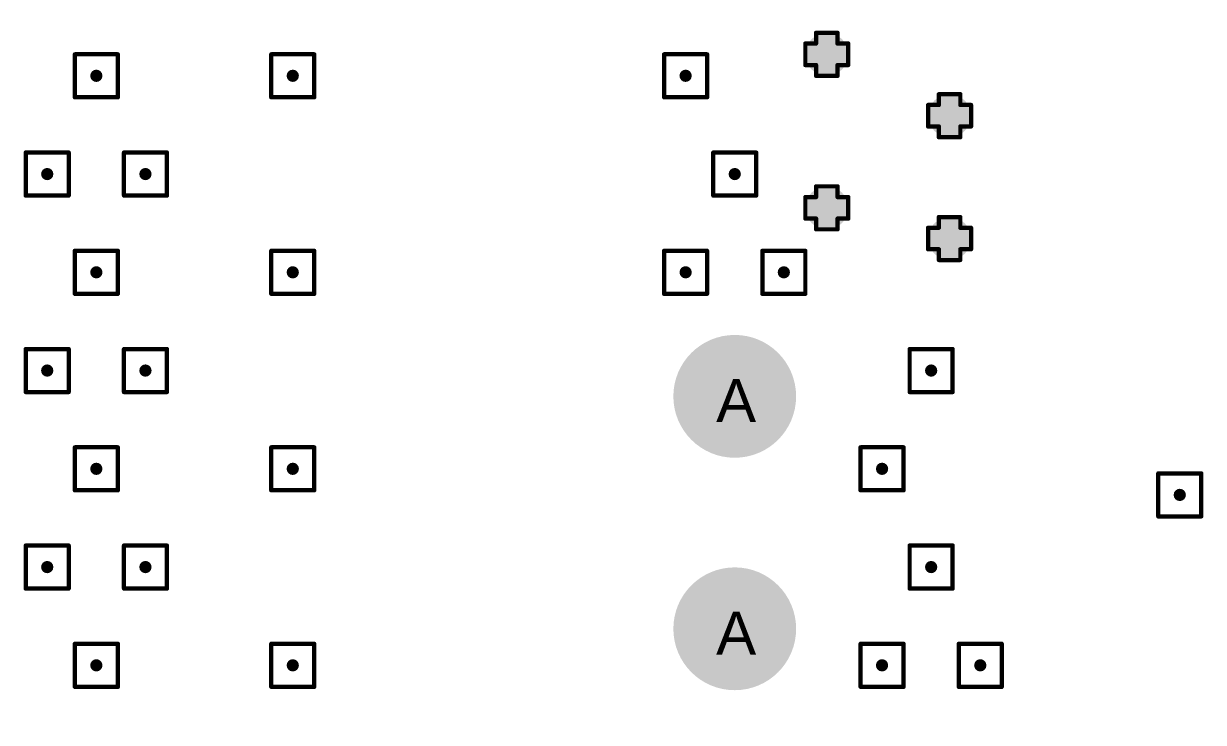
# Model space of a CAD drawing. Header units: inches. Extents: x 0 to 17, y 0 to 4.
# Drawn here: x 0.008 to 0.765, y 1.814 to 2.262 of the extents above; entities that cross this region are included whole.
import ezdxf

# ---------------------------------------------------------------- set-up
doc = ezdxf.new("R2010")
doc.units = ezdxf.units.IN
doc.header["$MEASUREMENT"] = 0
for name, color, linetype in [('Drill Drawing', 1, 'Continuous'), ('Pad Holes', 156, 'Continuous'), ('Via Holes', 16, 'Continuous')]:
    doc.layers.add(name, color=color, linetype=linetype)
doc.styles.add('Arial', font='', dxfattribs={"height": 0.2})
doc.styles.get('Arial').set_extended_font_data('Arial')

# ---------------------------------------------------------------- blocks, each defined once
blk = doc.blocks.new('USB3_0A_DS1095_05_126')
at = {"layer": 'Pad Holes'}
h = blk.add_hatch(color=7, dxfattribs=at)
edge = h.paths.add_edge_path()
edge.add_arc((-0.15748, 0.1378), 0.01378, 0, 360)
h = blk.add_hatch(color=7, dxfattribs=at)
edge = h.paths.add_edge_path()
edge.add_arc((-0.07874, 0.1378), 0.01378, 0, 360)
h = blk.add_hatch(color=7, dxfattribs=at)
edge = h.paths.add_edge_path()
edge.add_arc((0, 0.1378), 0.01378, 0, 360)
h = blk.add_hatch(color=7, dxfattribs=at)
edge = h.paths.add_edge_path()
edge.add_arc((0.07874, 0.1378), 0.01378, 0, 360)
h = blk.add_hatch(color=7, dxfattribs=at)
edge = h.paths.add_edge_path()
edge.add_arc((0.15748, 0.1378), 0.01378, 0, 360)
h = blk.add_hatch(color=7, dxfattribs=at)
edge = h.paths.add_edge_path()
edge.add_arc((-0.13779, 0.05906), 0.01378, 0, 360)
h = blk.add_hatch(color=7, dxfattribs=at)
edge = h.paths.add_edge_path()
edge.add_arc((-0.03937, 0.05906), 0.01378, 0, 360)
h = blk.add_hatch(color=7, dxfattribs=at)
edge = h.paths.add_edge_path()
edge.add_arc((0.03937, 0.05906), 0.01378, 0, 360)
h = blk.add_hatch(color=7, dxfattribs=at)
edge = h.paths.add_edge_path()
edge.add_arc((0.1378, 0.05906), 0.01378, 0, 360)
h = blk.add_hatch(color=7, dxfattribs=at)
edge = h.paths.add_edge_path()
edge.add_arc((-0.25866, 0), 0.03937, 0, 360)
h = blk.add_hatch(color=7, dxfattribs=at)
edge = h.paths.add_edge_path()
edge.add_arc((0.25866, 0), 0.03937, 0, 360)
blk = doc.blocks.new('USB3_0A_DS1095_05_127')
at = {"layer": 'Pad Holes'}
h = blk.add_hatch(color=7, dxfattribs=at)
edge = h.paths.add_edge_path()
edge.add_arc((-0.15748, 0.1378), 0.01378, 0, 360)
h = blk.add_hatch(color=7, dxfattribs=at)
edge = h.paths.add_edge_path()
edge.add_arc((-0.07874, 0.1378), 0.01378, 0, 360)
h = blk.add_hatch(color=7, dxfattribs=at)
edge = h.paths.add_edge_path()
edge.add_arc((0, 0.1378), 0.01378, 0, 360)
h = blk.add_hatch(color=7, dxfattribs=at)
edge = h.paths.add_edge_path()
edge.add_arc((0.07874, 0.1378), 0.01378, 0, 360)
h = blk.add_hatch(color=7, dxfattribs=at)
edge = h.paths.add_edge_path()
edge.add_arc((0.15748, 0.1378), 0.01378, 0, 360)
h = blk.add_hatch(color=7, dxfattribs=at)
edge = h.paths.add_edge_path()
edge.add_arc((-0.1378, 0.05906), 0.01378, 0, 360)
h = blk.add_hatch(color=7, dxfattribs=at)
edge = h.paths.add_edge_path()
edge.add_arc((-0.03937, 0.05906), 0.01378, 0, 360)
h = blk.add_hatch(color=7, dxfattribs=at)
edge = h.paths.add_edge_path()
edge.add_arc((0.03937, 0.05906), 0.01378, 0, 360)
h = blk.add_hatch(color=7, dxfattribs=at)
edge = h.paths.add_edge_path()
edge.add_arc((0.1378, 0.05906), 0.01378, 0, 360)
h = blk.add_hatch(color=7, dxfattribs=at)
edge = h.paths.add_edge_path()
edge.add_arc((-0.25866, 0), 0.03937, 0, 360)
h = blk.add_hatch(color=7, dxfattribs=at)
edge = h.paths.add_edge_path()
edge.add_arc((0.25866, 0), 0.03937, 0, 360)

msp = doc.modelspace()

# ---------------------------------------------------------------- hatches: boundary and pattern name
at = {"layer": 'Via Holes'}
h = msp.add_hatch(color=7, dxfattribs=at)
edge = h.paths.add_edge_path()
edge.add_arc((0.05512, 2.22835), 0.00394, 0, 360)
h = msp.add_hatch(color=7, dxfattribs=at)
edge = h.paths.add_edge_path()
edge.add_arc((0.1811, 2.22835), 0.00394, 0, 360)
h = msp.add_hatch(color=7, dxfattribs=at)
edge = h.paths.add_edge_path()
edge.add_arc((0.43307, 2.22835), 0.00394, 0, 360)
h = msp.add_hatch(color=7, dxfattribs=at)
edge = h.paths.add_edge_path()
edge.add_arc((0.02362, 2.16535), 0.00394, 0, 360)
h = msp.add_hatch(color=7, dxfattribs=at)
edge = h.paths.add_edge_path()
edge.add_arc((0.08661, 2.16535), 0.00394, 0, 360)
h = msp.add_hatch(color=7, dxfattribs=at)
edge = h.paths.add_edge_path()
edge.add_arc((0.46457, 2.16535), 0.00394, 0, 360)
h = msp.add_hatch(color=7, dxfattribs=at)
edge = h.paths.add_edge_path()
edge.add_arc((0.05512, 2.10236), 0.00394, 0, 360)
h = msp.add_hatch(color=7, dxfattribs=at)
edge = h.paths.add_edge_path()
edge.add_arc((0.1811, 2.10236), 0.00394, 0, 360)
h = msp.add_hatch(color=7, dxfattribs=at)
edge = h.paths.add_edge_path()
edge.add_arc((0.43307, 2.10236), 0.00394, 0, 360)
h = msp.add_hatch(color=7, dxfattribs=at)
edge = h.paths.add_edge_path()
edge.add_arc((0.49606, 2.10236), 0.00394, 0, 360)
h = msp.add_hatch(color=7, dxfattribs=at)
edge = h.paths.add_edge_path()
edge.add_arc((0.02362, 2.03937), 0.00394, 0, 360)
h = msp.add_hatch(color=7, dxfattribs=at)
edge = h.paths.add_edge_path()
edge.add_arc((0.08661, 2.03937), 0.00394, 0, 360)
h = msp.add_hatch(color=7, dxfattribs=at)
edge = h.paths.add_edge_path()
edge.add_arc((0.59055, 2.03937), 0.00394, 0, 360)
h = msp.add_hatch(color=7, dxfattribs=at)
edge = h.paths.add_edge_path()
edge.add_arc((0.05512, 1.97638), 0.00394, 0, 360)
h = msp.add_hatch(color=7, dxfattribs=at)
edge = h.paths.add_edge_path()
edge.add_arc((0.1811, 1.97638), 0.00394, 0, 360)
h = msp.add_hatch(color=7, dxfattribs=at)
edge = h.paths.add_edge_path()
edge.add_arc((0.55905, 1.97638), 0.00394, 0, 360)
h = msp.add_hatch(color=7, dxfattribs=at)
edge = h.paths.add_edge_path()
edge.add_arc((0.75, 1.95965), 0.00394, 0, 360)
h = msp.add_hatch(color=7, dxfattribs=at)
edge = h.paths.add_edge_path()
edge.add_arc((0.02362, 1.91338), 0.00394, 0, 360)
h = msp.add_hatch(color=7, dxfattribs=at)
edge = h.paths.add_edge_path()
edge.add_arc((0.08661, 1.91338), 0.00394, 0, 360)
h = msp.add_hatch(color=7, dxfattribs=at)
edge = h.paths.add_edge_path()
edge.add_arc((0.59055, 1.91338), 0.00394, 0, 360)
h = msp.add_hatch(color=7, dxfattribs=at)
edge = h.paths.add_edge_path()
edge.add_arc((0.05512, 1.85039), 0.00394, 0, 360)
h = msp.add_hatch(color=7, dxfattribs=at)
edge = h.paths.add_edge_path()
edge.add_arc((0.1811, 1.85039), 0.00394, 0, 360)
h = msp.add_hatch(color=7, dxfattribs=at)
edge = h.paths.add_edge_path()
edge.add_arc((0.55905, 1.85039), 0.00394, 0, 360)
h = msp.add_hatch(color=7, dxfattribs=at)
edge = h.paths.add_edge_path()
edge.add_arc((0.62205, 1.85039), 0.00394, 0, 360)

# ---------------------------------------------------------------- linework, layer by layer
at = {"layer": 'Drill Drawing'}
for points in [[(0.51673, 2.24902, 0.00276, 0.00276, 0), (0.51673, 2.25591, 0.00276, 0.00276, 0)], [(0.51673, 2.25591, 0.00276, 0.00276, 0), (0.53051, 2.25591, 0.00276, 0.00276, 0)], [(0.53051, 2.24902, 0.00276, 0.00276, 0), (0.53051, 2.25591, 0.00276, 0.00276, 0)], [(0.50984, 2.23524, 0.00276, 0.00276, 0), (0.50984, 2.24902, 0.00276, 0.00276, 0)], [(0.50984, 2.24902, 0.00276, 0.00276, 0), (0.51673, 2.24902, 0.00276, 0.00276, 0)], [(0.53051, 2.24902, 0.00276, 0.00276, 0), (0.5374, 2.24902, 0.00276, 0.00276, 0)], [(0.5374, 2.23524, 0.00276, 0.00276, 0), (0.5374, 2.24902, 0.00276, 0.00276, 0)], [(0.04134, 2.24212, 0.00276, 0.00276, 0), (0.0689, 2.24212, 0.00276, 0.00276, 0)], [(0.04134, 2.21457, 0.00276, 0.00276, 0), (0.04134, 2.24212, 0.00276, 0.00276, 0)], [(0.0689, 2.21457, 0.00276, 0.00276, 0), (0.0689, 2.24212, 0.00276, 0.00276, 0)], [(0.16732, 2.24212, 0.00276, 0.00276, 0), (0.19488, 2.24212, 0.00276, 0.00276, 0)], [(0.16732, 2.21457, 0.00276, 0.00276, 0), (0.16732, 2.24212, 0.00276, 0.00276, 0)], [(0.19488, 2.21457, 0.00276, 0.00276, 0), (0.19488, 2.24212, 0.00276, 0.00276, 0)], [(0.41929, 2.24212, 0.00276, 0.00276, 0), (0.44685, 2.24212, 0.00276, 0.00276, 0)], [(0.41929, 2.21457, 0.00276, 0.00276, 0), (0.41929, 2.24212, 0.00276, 0.00276, 0)], [(0.44685, 2.21457, 0.00276, 0.00276, 0), (0.44685, 2.24212, 0.00276, 0.00276, 0)], [(0.50984, 2.23524, 0.00276, 0.00276, 0), (0.51673, 2.23524, 0.00276, 0.00276, 0)], [(0.51673, 2.22835, 0.00276, 0.00276, 0), (0.51673, 2.23524, 0.00276, 0.00276, 0)], [(0.53051, 2.23524, 0.00276, 0.00276, 0), (0.5374, 2.23524, 0.00276, 0.00276, 0)], [(0.53051, 2.22835, 0.00276, 0.00276, 0), (0.53051, 2.23524, 0.00276, 0.00276, 0)], [(0.51673, 2.22835, 0.00276, 0.00276, 0), (0.53051, 2.22835, 0.00276, 0.00276, 0)], [(0.59547, 2.20965, 0.00276, 0.00276, 0), (0.59547, 2.21654, 0.00276, 0.00276, 0)], [(0.59547, 2.21654, 0.00276, 0.00276, 0), (0.60925, 2.21654, 0.00276, 0.00276, 0)], [(0.60925, 2.20965, 0.00276, 0.00276, 0), (0.60925, 2.21654, 0.00276, 0.00276, 0)], [(0.04134, 2.21457, 0.00276, 0.00276, 0), (0.0689, 2.21457, 0.00276, 0.00276, 0)], [(0.16732, 2.21457, 0.00276, 0.00276, 0), (0.19488, 2.21457, 0.00276, 0.00276, 0)], [(0.41929, 2.21457, 0.00276, 0.00276, 0), (0.44685, 2.21457, 0.00276, 0.00276, 0)], [(0.58858, 2.19587, 0.00276, 0.00276, 0), (0.58858, 2.20965, 0.00276, 0.00276, 0)], [(0.58858, 2.20965, 0.00276, 0.00276, 0), (0.59547, 2.20965, 0.00276, 0.00276, 0)], [(0.60925, 2.20965, 0.00276, 0.00276, 0), (0.61614, 2.20965, 0.00276, 0.00276, 0)], [(0.61614, 2.19587, 0.00276, 0.00276, 0), (0.61614, 2.20965, 0.00276, 0.00276, 0)], [(0.58858, 2.19587, 0.00276, 0.00276, 0), (0.59547, 2.19587, 0.00276, 0.00276, 0)], [(0.59547, 2.18898, 0.00276, 0.00276, 0), (0.59547, 2.19587, 0.00276, 0.00276, 0)], [(0.60925, 2.19587, 0.00276, 0.00276, 0), (0.61614, 2.19587, 0.00276, 0.00276, 0)], [(0.60925, 2.18898, 0.00276, 0.00276, 0), (0.60925, 2.19587, 0.00276, 0.00276, 0)], [(0.59547, 2.18898, 0.00276, 0.00276, 0), (0.60925, 2.18898, 0.00276, 0.00276, 0)], [(0.00984, 2.17913, 0.00276, 0.00276, 0), (0.0374, 2.17913, 0.00276, 0.00276, 0)], [(0.00984, 2.15157, 0.00276, 0.00276, 0), (0.00984, 2.17913, 0.00276, 0.00276, 0)], [(0.0374, 2.15157, 0.00276, 0.00276, 0), (0.0374, 2.17913, 0.00276, 0.00276, 0)], [(0.07283, 2.17913, 0.00276, 0.00276, 0), (0.10039, 2.17913, 0.00276, 0.00276, 0)], [(0.07283, 2.15157, 0.00276, 0.00276, 0), (0.07283, 2.17913, 0.00276, 0.00276, 0)], [(0.10039, 2.15157, 0.00276, 0.00276, 0), (0.10039, 2.17913, 0.00276, 0.00276, 0)], [(0.45079, 2.17913, 0.00276, 0.00276, 0), (0.47835, 2.17913, 0.00276, 0.00276, 0)], [(0.45079, 2.15157, 0.00276, 0.00276, 0), (0.45079, 2.17913, 0.00276, 0.00276, 0)], [(0.47835, 2.15157, 0.00276, 0.00276, 0), (0.47835, 2.17913, 0.00276, 0.00276, 0)], [(0.51673, 2.15059, 0.00276, 0.00276, 0), (0.51673, 2.15748, 0.00276, 0.00276, 0)], [(0.51673, 2.15748, 0.00276, 0.00276, 0), (0.53051, 2.15748, 0.00276, 0.00276, 0)], [(0.53051, 2.15059, 0.00276, 0.00276, 0), (0.53051, 2.15748, 0.00276, 0.00276, 0)], [(0.00984, 2.15157, 0.00276, 0.00276, 0), (0.0374, 2.15157, 0.00276, 0.00276, 0)], [(0.07283, 2.15157, 0.00276, 0.00276, 0), (0.10039, 2.15157, 0.00276, 0.00276, 0)], [(0.45079, 2.15157, 0.00276, 0.00276, 0), (0.47835, 2.15157, 0.00276, 0.00276, 0)], [(0.50984, 2.13681, 0.00276, 0.00276, 0), (0.50984, 2.15059, 0.00276, 0.00276, 0)], [(0.50984, 2.15059, 0.00276, 0.00276, 0), (0.51673, 2.15059, 0.00276, 0.00276, 0)], [(0.53051, 2.15059, 0.00276, 0.00276, 0), (0.5374, 2.15059, 0.00276, 0.00276, 0)], [(0.5374, 2.13681, 0.00276, 0.00276, 0), (0.5374, 2.15059, 0.00276, 0.00276, 0)], [(0.50984, 2.13681, 0.00276, 0.00276, 0), (0.51673, 2.13681, 0.00276, 0.00276, 0)], [(0.51673, 2.12992, 0.00276, 0.00276, 0), (0.51673, 2.13681, 0.00276, 0.00276, 0)], [(0.53051, 2.13681, 0.00276, 0.00276, 0), (0.5374, 2.13681, 0.00276, 0.00276, 0)], [(0.53051, 2.12992, 0.00276, 0.00276, 0), (0.53051, 2.13681, 0.00276, 0.00276, 0)], [(0.59547, 2.13091, 0.00276, 0.00276, 0), (0.59547, 2.1378, 0.00276, 0.00276, 0)], [(0.59547, 2.1378, 0.00276, 0.00276, 0), (0.60925, 2.1378, 0.00276, 0.00276, 0)], [(0.60925, 2.13091, 0.00276, 0.00276, 0), (0.60925, 2.1378, 0.00276, 0.00276, 0)], [(0.51673, 2.12992, 0.00276, 0.00276, 0), (0.53051, 2.12992, 0.00276, 0.00276, 0)], [(0.58858, 2.11713, 0.00276, 0.00276, 0), (0.58858, 2.13091, 0.00276, 0.00276, 0)], [(0.58858, 2.13091, 0.00276, 0.00276, 0), (0.59547, 2.13091, 0.00276, 0.00276, 0)], [(0.60925, 2.13091, 0.00276, 0.00276, 0), (0.61614, 2.13091, 0.00276, 0.00276, 0)], [(0.61614, 2.11713, 0.00276, 0.00276, 0), (0.61614, 2.13091, 0.00276, 0.00276, 0)], [(0.04134, 2.11614, 0.00276, 0.00276, 0), (0.0689, 2.11614, 0.00276, 0.00276, 0)], [(0.04134, 2.08858, 0.00276, 0.00276, 0), (0.04134, 2.11614, 0.00276, 0.00276, 0)], [(0.0689, 2.08858, 0.00276, 0.00276, 0), (0.0689, 2.11614, 0.00276, 0.00276, 0)], [(0.16732, 2.11614, 0.00276, 0.00276, 0), (0.19488, 2.11614, 0.00276, 0.00276, 0)], [(0.16732, 2.08858, 0.00276, 0.00276, 0), (0.16732, 2.11614, 0.00276, 0.00276, 0)], [(0.19488, 2.08858, 0.00276, 0.00276, 0), (0.19488, 2.11614, 0.00276, 0.00276, 0)], [(0.41929, 2.11614, 0.00276, 0.00276, 0), (0.44685, 2.11614, 0.00276, 0.00276, 0)], [(0.41929, 2.08858, 0.00276, 0.00276, 0), (0.41929, 2.11614, 0.00276, 0.00276, 0)], [(0.44685, 2.08858, 0.00276, 0.00276, 0), (0.44685, 2.11614, 0.00276, 0.00276, 0)], [(0.48228, 2.11614, 0.00276, 0.00276, 0), (0.50984, 2.11614, 0.00276, 0.00276, 0)], [(0.48228, 2.08858, 0.00276, 0.00276, 0), (0.48228, 2.11614, 0.00276, 0.00276, 0)], [(0.50984, 2.08858, 0.00276, 0.00276, 0), (0.50984, 2.11614, 0.00276, 0.00276, 0)], [(0.58858, 2.11713, 0.00276, 0.00276, 0), (0.59547, 2.11713, 0.00276, 0.00276, 0)], [(0.59547, 2.11024, 0.00276, 0.00276, 0), (0.59547, 2.11713, 0.00276, 0.00276, 0)], [(0.59547, 2.11024, 0.00276, 0.00276, 0), (0.60925, 2.11024, 0.00276, 0.00276, 0)], [(0.60925, 2.11713, 0.00276, 0.00276, 0), (0.61614, 2.11713, 0.00276, 0.00276, 0)], [(0.60925, 2.11024, 0.00276, 0.00276, 0), (0.60925, 2.11713, 0.00276, 0.00276, 0)], [(0.04134, 2.08858, 0.00276, 0.00276, 0), (0.0689, 2.08858, 0.00276, 0.00276, 0)], [(0.16732, 2.08858, 0.00276, 0.00276, 0), (0.19488, 2.08858, 0.00276, 0.00276, 0)], [(0.41929, 2.08858, 0.00276, 0.00276, 0), (0.44685, 2.08858, 0.00276, 0.00276, 0)], [(0.48228, 2.08858, 0.00276, 0.00276, 0), (0.50984, 2.08858, 0.00276, 0.00276, 0)], [(0.00984, 2.05315, 0.00276, 0.00276, 0), (0.0374, 2.05315, 0.00276, 0.00276, 0)], [(0.00984, 2.02559, 0.00276, 0.00276, 0), (0.00984, 2.05315, 0.00276, 0.00276, 0)], [(0.0374, 2.02559, 0.00276, 0.00276, 0), (0.0374, 2.05315, 0.00276, 0.00276, 0)], [(0.07283, 2.05315, 0.00276, 0.00276, 0), (0.10039, 2.05315, 0.00276, 0.00276, 0)], [(0.07283, 2.02559, 0.00276, 0.00276, 0), (0.07283, 2.05315, 0.00276, 0.00276, 0)], [(0.10039, 2.02559, 0.00276, 0.00276, 0), (0.10039, 2.05315, 0.00276, 0.00276, 0)], [(0.57677, 2.05315, 0.00276, 0.00276, 0), (0.60433, 2.05315, 0.00276, 0.00276, 0)], [(0.57677, 2.02559, 0.00276, 0.00276, 0), (0.57677, 2.05315, 0.00276, 0.00276, 0)], [(0.60433, 2.02559, 0.00276, 0.00276, 0), (0.60433, 2.05315, 0.00276, 0.00276, 0)], [(0.00984, 2.02559, 0.00276, 0.00276, 0), (0.0374, 2.02559, 0.00276, 0.00276, 0)], [(0.07283, 2.02559, 0.00276, 0.00276, 0), (0.10039, 2.02559, 0.00276, 0.00276, 0)], [(0.57677, 2.02559, 0.00276, 0.00276, 0), (0.60433, 2.02559, 0.00276, 0.00276, 0)], [(0.04134, 1.99016, 0.00276, 0.00276, 0), (0.0689, 1.99016, 0.00276, 0.00276, 0)], [(0.04134, 1.9626, 0.00276, 0.00276, 0), (0.04134, 1.99016, 0.00276, 0.00276, 0)], [(0.0689, 1.9626, 0.00276, 0.00276, 0), (0.0689, 1.99016, 0.00276, 0.00276, 0)], [(0.16732, 1.99016, 0.00276, 0.00276, 0), (0.19488, 1.99016, 0.00276, 0.00276, 0)], [(0.16732, 1.9626, 0.00276, 0.00276, 0), (0.16732, 1.99016, 0.00276, 0.00276, 0)], [(0.19488, 1.9626, 0.00276, 0.00276, 0), (0.19488, 1.99016, 0.00276, 0.00276, 0)], [(0.54527, 1.99016, 0.00276, 0.00276, 0), (0.57283, 1.99016, 0.00276, 0.00276, 0)], [(0.54527, 1.9626, 0.00276, 0.00276, 0), (0.54527, 1.99016, 0.00276, 0.00276, 0)], [(0.57283, 1.9626, 0.00276, 0.00276, 0), (0.57283, 1.99016, 0.00276, 0.00276, 0)], [(0.73622, 1.97343, 0.00276, 0.00276, 0), (0.76378, 1.97343, 0.00276, 0.00276, 0)], [(0.73622, 1.94587, 0.00276, 0.00276, 0), (0.73622, 1.97343, 0.00276, 0.00276, 0)], [(0.76378, 1.94587, 0.00276, 0.00276, 0), (0.76378, 1.97343, 0.00276, 0.00276, 0)], [(0.04134, 1.9626, 0.00276, 0.00276, 0), (0.0689, 1.9626, 0.00276, 0.00276, 0)], [(0.16732, 1.9626, 0.00276, 0.00276, 0), (0.19488, 1.9626, 0.00276, 0.00276, 0)], [(0.54527, 1.9626, 0.00276, 0.00276, 0), (0.57283, 1.9626, 0.00276, 0.00276, 0)], [(0.73622, 1.94587, 0.00276, 0.00276, 0), (0.76378, 1.94587, 0.00276, 0.00276, 0)], [(0.00984, 1.92716, 0.00276, 0.00276, 0), (0.0374, 1.92716, 0.00276, 0.00276, 0)], [(0.00984, 1.89961, 0.00276, 0.00276, 0), (0.00984, 1.92716, 0.00276, 0.00276, 0)], [(0.0374, 1.89961, 0.00276, 0.00276, 0), (0.0374, 1.92716, 0.00276, 0.00276, 0)], [(0.07283, 1.92716, 0.00276, 0.00276, 0), (0.10039, 1.92716, 0.00276, 0.00276, 0)], [(0.07283, 1.89961, 0.00276, 0.00276, 0), (0.07283, 1.92716, 0.00276, 0.00276, 0)], [(0.10039, 1.89961, 0.00276, 0.00276, 0), (0.10039, 1.92716, 0.00276, 0.00276, 0)], [(0.57677, 1.92716, 0.00276, 0.00276, 0), (0.60433, 1.92716, 0.00276, 0.00276, 0)], [(0.57677, 1.89961, 0.00276, 0.00276, 0), (0.57677, 1.92716, 0.00276, 0.00276, 0)], [(0.60433, 1.89961, 0.00276, 0.00276, 0), (0.60433, 1.92716, 0.00276, 0.00276, 0)], [(0.00984, 1.89961, 0.00276, 0.00276, 0), (0.0374, 1.89961, 0.00276, 0.00276, 0)], [(0.07283, 1.89961, 0.00276, 0.00276, 0), (0.10039, 1.89961, 0.00276, 0.00276, 0)], [(0.57677, 1.89961, 0.00276, 0.00276, 0), (0.60433, 1.89961, 0.00276, 0.00276, 0)], [(0.04134, 1.86417, 0.00276, 0.00276, 0), (0.0689, 1.86417, 0.00276, 0.00276, 0)], [(0.04134, 1.83661, 0.00276, 0.00276, 0), (0.04134, 1.86417, 0.00276, 0.00276, 0)], [(0.0689, 1.83661, 0.00276, 0.00276, 0), (0.0689, 1.86417, 0.00276, 0.00276, 0)], [(0.16732, 1.86417, 0.00276, 0.00276, 0), (0.19488, 1.86417, 0.00276, 0.00276, 0)], [(0.16732, 1.83661, 0.00276, 0.00276, 0), (0.16732, 1.86417, 0.00276, 0.00276, 0)], [(0.19488, 1.83661, 0.00276, 0.00276, 0), (0.19488, 1.86417, 0.00276, 0.00276, 0)], [(0.54527, 1.86417, 0.00276, 0.00276, 0), (0.57283, 1.86417, 0.00276, 0.00276, 0)], [(0.54527, 1.83661, 0.00276, 0.00276, 0), (0.54527, 1.86417, 0.00276, 0.00276, 0)], [(0.57283, 1.83661, 0.00276, 0.00276, 0), (0.57283, 1.86417, 0.00276, 0.00276, 0)], [(0.60827, 1.86417, 0.00276, 0.00276, 0), (0.63583, 1.86417, 0.00276, 0.00276, 0)], [(0.60827, 1.83661, 0.00276, 0.00276, 0), (0.60827, 1.86417, 0.00276, 0.00276, 0)], [(0.63583, 1.83661, 0.00276, 0.00276, 0), (0.63583, 1.86417, 0.00276, 0.00276, 0)], [(0.04134, 1.83661, 0.00276, 0.00276, 0), (0.0689, 1.83661, 0.00276, 0.00276, 0)], [(0.16732, 1.83661, 0.00276, 0.00276, 0), (0.19488, 1.83661, 0.00276, 0.00276, 0)], [(0.54527, 1.83661, 0.00276, 0.00276, 0), (0.57283, 1.83661, 0.00276, 0.00276, 0)], [(0.60827, 1.83661, 0.00276, 0.00276, 0), (0.63583, 1.83661, 0.00276, 0.00276, 0)]]:
    msp.add_lwpolyline(points, format="xyseb", dxfattribs=at)
for points in [[(0.51604, 2.25591, 0.00138, 0.00138, 1), (0.51742, 2.25591, 0.00138, 0.00138, 1)], [(0.51604, 2.25591, 0.00138, 0.00138, 1), (0.51742, 2.25591, 0.00138, 0.00138, 1)], [(0.52982, 2.25591, 0.00138, 0.00138, 1), (0.5312, 2.25591, 0.00138, 0.00138, 1)], [(0.52982, 2.25591, 0.00138, 0.00138, 1), (0.5312, 2.25591, 0.00138, 0.00138, 1)], [(0.50915, 2.24902, 0.00138, 0.00138, 1), (0.51053, 2.24902, 0.00138, 0.00138, 1)], [(0.50915, 2.24902, 0.00138, 0.00138, 1), (0.51053, 2.24902, 0.00138, 0.00138, 1)], [(0.51604, 2.24902, 0.00138, 0.00138, 1), (0.51742, 2.24902, 0.00138, 0.00138, 1)], [(0.51604, 2.24902, 0.00138, 0.00138, 1), (0.51742, 2.24902, 0.00138, 0.00138, 1)], [(0.52982, 2.24902, 0.00138, 0.00138, 1), (0.5312, 2.24902, 0.00138, 0.00138, 1)], [(0.52982, 2.24902, 0.00138, 0.00138, 1), (0.5312, 2.24902, 0.00138, 0.00138, 1)], [(0.53671, 2.24902, 0.00138, 0.00138, 1), (0.53809, 2.24902, 0.00138, 0.00138, 1)], [(0.53671, 2.24902, 0.00138, 0.00138, 1), (0.53809, 2.24902, 0.00138, 0.00138, 1)], [(0.04065, 2.24212, 0.00138, 0.00138, 1), (0.04203, 2.24212, 0.00138, 0.00138, 1)], [(0.04065, 2.24212, 0.00138, 0.00138, 1), (0.04203, 2.24212, 0.00138, 0.00138, 1)], [(0.06821, 2.24212, 0.00138, 0.00138, 1), (0.06959, 2.24212, 0.00138, 0.00138, 1)], [(0.06821, 2.24212, 0.00138, 0.00138, 1), (0.06959, 2.24212, 0.00138, 0.00138, 1)], [(0.16663, 2.24212, 0.00138, 0.00138, 1), (0.16801, 2.24212, 0.00138, 0.00138, 1)], [(0.16663, 2.24212, 0.00138, 0.00138, 1), (0.16801, 2.24212, 0.00138, 0.00138, 1)], [(0.19419, 2.24212, 0.00138, 0.00138, 1), (0.19557, 2.24212, 0.00138, 0.00138, 1)], [(0.19419, 2.24212, 0.00138, 0.00138, 1), (0.19557, 2.24212, 0.00138, 0.00138, 1)], [(0.4186, 2.24212, 0.00138, 0.00138, 1), (0.41998, 2.24212, 0.00138, 0.00138, 1)], [(0.4186, 2.24212, 0.00138, 0.00138, 1), (0.41998, 2.24212, 0.00138, 0.00138, 1)], [(0.44616, 2.24212, 0.00138, 0.00138, 1), (0.44754, 2.24212, 0.00138, 0.00138, 1)], [(0.44616, 2.24212, 0.00138, 0.00138, 1), (0.44754, 2.24212, 0.00138, 0.00138, 1)], [(0.50915, 2.23524, 0.00138, 0.00138, 1), (0.51053, 2.23524, 0.00138, 0.00138, 1)], [(0.50915, 2.23524, 0.00138, 0.00138, 1), (0.51053, 2.23524, 0.00138, 0.00138, 1)], [(0.51604, 2.23524, 0.00138, 0.00138, 1), (0.51742, 2.23524, 0.00138, 0.00138, 1)], [(0.51604, 2.23524, 0.00138, 0.00138, 1), (0.51742, 2.23524, 0.00138, 0.00138, 1)], [(0.52982, 2.23524, 0.00138, 0.00138, 1), (0.5312, 2.23524, 0.00138, 0.00138, 1)], [(0.52982, 2.23524, 0.00138, 0.00138, 1), (0.5312, 2.23524, 0.00138, 0.00138, 1)], [(0.53671, 2.23524, 0.00138, 0.00138, 1), (0.53809, 2.23524, 0.00138, 0.00138, 1)], [(0.53671, 2.23524, 0.00138, 0.00138, 1), (0.53809, 2.23524, 0.00138, 0.00138, 1)], [(0.51604, 2.22835, 0.00138, 0.00138, 1), (0.51742, 2.22835, 0.00138, 0.00138, 1)], [(0.51604, 2.22835, 0.00138, 0.00138, 1), (0.51742, 2.22835, 0.00138, 0.00138, 1)], [(0.52982, 2.22835, 0.00138, 0.00138, 1), (0.5312, 2.22835, 0.00138, 0.00138, 1)], [(0.52982, 2.22835, 0.00138, 0.00138, 1), (0.5312, 2.22835, 0.00138, 0.00138, 1)], [(0.59478, 2.21654, 0.00138, 0.00138, 1), (0.59616, 2.21654, 0.00138, 0.00138, 1)], [(0.59478, 2.21654, 0.00138, 0.00138, 1), (0.59616, 2.21654, 0.00138, 0.00138, 1)], [(0.60856, 2.21654, 0.00138, 0.00138, 1), (0.60994, 2.21654, 0.00138, 0.00138, 1)], [(0.60856, 2.21654, 0.00138, 0.00138, 1), (0.60994, 2.21654, 0.00138, 0.00138, 1)], [(0.04065, 2.21457, 0.00138, 0.00138, 1), (0.04203, 2.21457, 0.00138, 0.00138, 1)], [(0.04065, 2.21457, 0.00138, 0.00138, 1), (0.04203, 2.21457, 0.00138, 0.00138, 1)], [(0.06821, 2.21457, 0.00138, 0.00138, 1), (0.06959, 2.21457, 0.00138, 0.00138, 1)], [(0.06821, 2.21457, 0.00138, 0.00138, 1), (0.06959, 2.21457, 0.00138, 0.00138, 1)], [(0.16663, 2.21457, 0.00138, 0.00138, 1), (0.16801, 2.21457, 0.00138, 0.00138, 1)], [(0.16663, 2.21457, 0.00138, 0.00138, 1), (0.16801, 2.21457, 0.00138, 0.00138, 1)], [(0.19419, 2.21457, 0.00138, 0.00138, 1), (0.19557, 2.21457, 0.00138, 0.00138, 1)], [(0.19419, 2.21457, 0.00138, 0.00138, 1), (0.19557, 2.21457, 0.00138, 0.00138, 1)], [(0.4186, 2.21457, 0.00138, 0.00138, 1), (0.41998, 2.21457, 0.00138, 0.00138, 1)], [(0.4186, 2.21457, 0.00138, 0.00138, 1), (0.41998, 2.21457, 0.00138, 0.00138, 1)], [(0.44616, 2.21457, 0.00138, 0.00138, 1), (0.44754, 2.21457, 0.00138, 0.00138, 1)], [(0.44616, 2.21457, 0.00138, 0.00138, 1), (0.44754, 2.21457, 0.00138, 0.00138, 1)], [(0.58789, 2.20965, 0.00138, 0.00138, 1), (0.58927, 2.20965, 0.00138, 0.00138, 1)], [(0.58789, 2.20965, 0.00138, 0.00138, 1), (0.58927, 2.20965, 0.00138, 0.00138, 1)], [(0.59478, 2.20965, 0.00138, 0.00138, 1), (0.59616, 2.20965, 0.00138, 0.00138, 1)], [(0.59478, 2.20965, 0.00138, 0.00138, 1), (0.59616, 2.20965, 0.00138, 0.00138, 1)], [(0.60856, 2.20965, 0.00138, 0.00138, 1), (0.60994, 2.20965, 0.00138, 0.00138, 1)], [(0.60856, 2.20965, 0.00138, 0.00138, 1), (0.60994, 2.20965, 0.00138, 0.00138, 1)], [(0.61545, 2.20965, 0.00138, 0.00138, 1), (0.61683, 2.20965, 0.00138, 0.00138, 1)], [(0.61545, 2.20965, 0.00138, 0.00138, 1), (0.61683, 2.20965, 0.00138, 0.00138, 1)], [(0.58789, 2.19587, 0.00138, 0.00138, 1), (0.58927, 2.19587, 0.00138, 0.00138, 1)], [(0.58789, 2.19587, 0.00138, 0.00138, 1), (0.58927, 2.19587, 0.00138, 0.00138, 1)], [(0.59478, 2.19587, 0.00138, 0.00138, 1), (0.59616, 2.19587, 0.00138, 0.00138, 1)], [(0.59478, 2.19587, 0.00138, 0.00138, 1), (0.59616, 2.19587, 0.00138, 0.00138, 1)], [(0.60856, 2.19587, 0.00138, 0.00138, 1), (0.60994, 2.19587, 0.00138, 0.00138, 1)], [(0.60856, 2.19587, 0.00138, 0.00138, 1), (0.60994, 2.19587, 0.00138, 0.00138, 1)], [(0.61545, 2.19587, 0.00138, 0.00138, 1), (0.61683, 2.19587, 0.00138, 0.00138, 1)], [(0.61545, 2.19587, 0.00138, 0.00138, 1), (0.61683, 2.19587, 0.00138, 0.00138, 1)], [(0.59478, 2.18898, 0.00138, 0.00138, 1), (0.59616, 2.18898, 0.00138, 0.00138, 1)], [(0.59478, 2.18898, 0.00138, 0.00138, 1), (0.59616, 2.18898, 0.00138, 0.00138, 1)], [(0.60856, 2.18898, 0.00138, 0.00138, 1), (0.60994, 2.18898, 0.00138, 0.00138, 1)], [(0.60856, 2.18898, 0.00138, 0.00138, 1), (0.60994, 2.18898, 0.00138, 0.00138, 1)], [(0.00915, 2.17913, 0.00138, 0.00138, 1), (0.01053, 2.17913, 0.00138, 0.00138, 1)], [(0.00915, 2.17913, 0.00138, 0.00138, 1), (0.01053, 2.17913, 0.00138, 0.00138, 1)], [(0.03671, 2.17913, 0.00138, 0.00138, 1), (0.03809, 2.17913, 0.00138, 0.00138, 1)], [(0.03671, 2.17913, 0.00138, 0.00138, 1), (0.03809, 2.17913, 0.00138, 0.00138, 1)], [(0.07215, 2.17913, 0.00138, 0.00138, 1), (0.07352, 2.17913, 0.00138, 0.00138, 1)], [(0.07215, 2.17913, 0.00138, 0.00138, 1), (0.07352, 2.17913, 0.00138, 0.00138, 1)], [(0.0997, 2.17913, 0.00138, 0.00138, 1), (0.10108, 2.17913, 0.00138, 0.00138, 1)], [(0.0997, 2.17913, 0.00138, 0.00138, 1), (0.10108, 2.17913, 0.00138, 0.00138, 1)], [(0.4501, 2.17913, 0.00138, 0.00138, 1), (0.45148, 2.17913, 0.00138, 0.00138, 1)], [(0.4501, 2.17913, 0.00138, 0.00138, 1), (0.45148, 2.17913, 0.00138, 0.00138, 1)], [(0.47766, 2.17913, 0.00138, 0.00138, 1), (0.47903, 2.17913, 0.00138, 0.00138, 1)], [(0.47766, 2.17913, 0.00138, 0.00138, 1), (0.47903, 2.17913, 0.00138, 0.00138, 1)], [(0.51604, 2.15748, 0.00138, 0.00138, 1), (0.51742, 2.15748, 0.00138, 0.00138, 1)], [(0.51604, 2.15748, 0.00138, 0.00138, 1), (0.51742, 2.15748, 0.00138, 0.00138, 1)], [(0.52982, 2.15748, 0.00138, 0.00138, 1), (0.5312, 2.15748, 0.00138, 0.00138, 1)], [(0.52982, 2.15748, 0.00138, 0.00138, 1), (0.5312, 2.15748, 0.00138, 0.00138, 1)], [(0.00915, 2.15157, 0.00138, 0.00138, 1), (0.01053, 2.15157, 0.00138, 0.00138, 1)], [(0.00915, 2.15157, 0.00138, 0.00138, 1), (0.01053, 2.15157, 0.00138, 0.00138, 1)], [(0.03671, 2.15157, 0.00138, 0.00138, 1), (0.03809, 2.15157, 0.00138, 0.00138, 1)], [(0.03671, 2.15157, 0.00138, 0.00138, 1), (0.03809, 2.15157, 0.00138, 0.00138, 1)], [(0.07215, 2.15157, 0.00138, 0.00138, 1), (0.07352, 2.15157, 0.00138, 0.00138, 1)], [(0.07215, 2.15157, 0.00138, 0.00138, 1), (0.07352, 2.15157, 0.00138, 0.00138, 1)], [(0.0997, 2.15157, 0.00138, 0.00138, 1), (0.10108, 2.15157, 0.00138, 0.00138, 1)], [(0.0997, 2.15157, 0.00138, 0.00138, 1), (0.10108, 2.15157, 0.00138, 0.00138, 1)], [(0.4501, 2.15157, 0.00138, 0.00138, 1), (0.45148, 2.15157, 0.00138, 0.00138, 1)], [(0.4501, 2.15157, 0.00138, 0.00138, 1), (0.45148, 2.15157, 0.00138, 0.00138, 1)], [(0.47766, 2.15157, 0.00138, 0.00138, 1), (0.47903, 2.15157, 0.00138, 0.00138, 1)], [(0.47766, 2.15157, 0.00138, 0.00138, 1), (0.47903, 2.15157, 0.00138, 0.00138, 1)], [(0.50915, 2.15059, 0.00138, 0.00138, 1), (0.51053, 2.15059, 0.00138, 0.00138, 1)], [(0.50915, 2.15059, 0.00138, 0.00138, 1), (0.51053, 2.15059, 0.00138, 0.00138, 1)], [(0.51604, 2.15059, 0.00138, 0.00138, 1), (0.51742, 2.15059, 0.00138, 0.00138, 1)], [(0.51604, 2.15059, 0.00138, 0.00138, 1), (0.51742, 2.15059, 0.00138, 0.00138, 1)], [(0.52982, 2.15059, 0.00138, 0.00138, 1), (0.5312, 2.15059, 0.00138, 0.00138, 1)], [(0.52982, 2.15059, 0.00138, 0.00138, 1), (0.5312, 2.15059, 0.00138, 0.00138, 1)], [(0.53671, 2.15059, 0.00138, 0.00138, 1), (0.53809, 2.15059, 0.00138, 0.00138, 1)], [(0.53671, 2.15059, 0.00138, 0.00138, 1), (0.53809, 2.15059, 0.00138, 0.00138, 1)], [(0.50915, 2.13681, 0.00138, 0.00138, 1), (0.51053, 2.13681, 0.00138, 0.00138, 1)], [(0.50915, 2.13681, 0.00138, 0.00138, 1), (0.51053, 2.13681, 0.00138, 0.00138, 1)], [(0.51604, 2.13681, 0.00138, 0.00138, 1), (0.51742, 2.13681, 0.00138, 0.00138, 1)], [(0.51604, 2.13681, 0.00138, 0.00138, 1), (0.51742, 2.13681, 0.00138, 0.00138, 1)], [(0.52982, 2.13681, 0.00138, 0.00138, 1), (0.5312, 2.13681, 0.00138, 0.00138, 1)], [(0.52982, 2.13681, 0.00138, 0.00138, 1), (0.5312, 2.13681, 0.00138, 0.00138, 1)], [(0.53671, 2.13681, 0.00138, 0.00138, 1), (0.53809, 2.13681, 0.00138, 0.00138, 1)], [(0.53671, 2.13681, 0.00138, 0.00138, 1), (0.53809, 2.13681, 0.00138, 0.00138, 1)], [(0.59478, 2.1378, 0.00138, 0.00138, 1), (0.59616, 2.1378, 0.00138, 0.00138, 1)], [(0.59478, 2.1378, 0.00138, 0.00138, 1), (0.59616, 2.1378, 0.00138, 0.00138, 1)], [(0.60856, 2.1378, 0.00138, 0.00138, 1), (0.60994, 2.1378, 0.00138, 0.00138, 1)], [(0.60856, 2.1378, 0.00138, 0.00138, 1), (0.60994, 2.1378, 0.00138, 0.00138, 1)], [(0.51604, 2.12992, 0.00138, 0.00138, 1), (0.51742, 2.12992, 0.00138, 0.00138, 1)], [(0.51604, 2.12992, 0.00138, 0.00138, 1), (0.51742, 2.12992, 0.00138, 0.00138, 1)], [(0.52982, 2.12992, 0.00138, 0.00138, 1), (0.5312, 2.12992, 0.00138, 0.00138, 1)], [(0.52982, 2.12992, 0.00138, 0.00138, 1), (0.5312, 2.12992, 0.00138, 0.00138, 1)], [(0.58789, 2.13091, 0.00138, 0.00138, 1), (0.58927, 2.13091, 0.00138, 0.00138, 1)], [(0.58789, 2.13091, 0.00138, 0.00138, 1), (0.58927, 2.13091, 0.00138, 0.00138, 1)], [(0.59478, 2.13091, 0.00138, 0.00138, 1), (0.59616, 2.13091, 0.00138, 0.00138, 1)], [(0.59478, 2.13091, 0.00138, 0.00138, 1), (0.59616, 2.13091, 0.00138, 0.00138, 1)], [(0.60856, 2.13091, 0.00138, 0.00138, 1), (0.60994, 2.13091, 0.00138, 0.00138, 1)], [(0.60856, 2.13091, 0.00138, 0.00138, 1), (0.60994, 2.13091, 0.00138, 0.00138, 1)], [(0.61545, 2.13091, 0.00138, 0.00138, 1), (0.61683, 2.13091, 0.00138, 0.00138, 1)], [(0.61545, 2.13091, 0.00138, 0.00138, 1), (0.61683, 2.13091, 0.00138, 0.00138, 1)], [(0.04065, 2.11614, 0.00138, 0.00138, 1), (0.04203, 2.11614, 0.00138, 0.00138, 1)], [(0.04065, 2.11614, 0.00138, 0.00138, 1), (0.04203, 2.11614, 0.00138, 0.00138, 1)], [(0.06821, 2.11614, 0.00138, 0.00138, 1), (0.06959, 2.11614, 0.00138, 0.00138, 1)], [(0.06821, 2.11614, 0.00138, 0.00138, 1), (0.06959, 2.11614, 0.00138, 0.00138, 1)], [(0.16663, 2.11614, 0.00138, 0.00138, 1), (0.16801, 2.11614, 0.00138, 0.00138, 1)], [(0.16663, 2.11614, 0.00138, 0.00138, 1), (0.16801, 2.11614, 0.00138, 0.00138, 1)], [(0.19419, 2.11614, 0.00138, 0.00138, 1), (0.19557, 2.11614, 0.00138, 0.00138, 1)], [(0.19419, 2.11614, 0.00138, 0.00138, 1), (0.19557, 2.11614, 0.00138, 0.00138, 1)], [(0.4186, 2.11614, 0.00138, 0.00138, 1), (0.41998, 2.11614, 0.00138, 0.00138, 1)], [(0.4186, 2.11614, 0.00138, 0.00138, 1), (0.41998, 2.11614, 0.00138, 0.00138, 1)], [(0.44616, 2.11614, 0.00138, 0.00138, 1), (0.44754, 2.11614, 0.00138, 0.00138, 1)], [(0.44616, 2.11614, 0.00138, 0.00138, 1), (0.44754, 2.11614, 0.00138, 0.00138, 1)], [(0.48159, 2.11614, 0.00138, 0.00138, 1), (0.48297, 2.11614, 0.00138, 0.00138, 1)], [(0.48159, 2.11614, 0.00138, 0.00138, 1), (0.48297, 2.11614, 0.00138, 0.00138, 1)], [(0.50915, 2.11614, 0.00138, 0.00138, 1), (0.51053, 2.11614, 0.00138, 0.00138, 1)], [(0.50915, 2.11614, 0.00138, 0.00138, 1), (0.51053, 2.11614, 0.00138, 0.00138, 1)], [(0.58789, 2.11713, 0.00138, 0.00138, 1), (0.58927, 2.11713, 0.00138, 0.00138, 1)], [(0.58789, 2.11713, 0.00138, 0.00138, 1), (0.58927, 2.11713, 0.00138, 0.00138, 1)], [(0.59478, 2.11713, 0.00138, 0.00138, 1), (0.59616, 2.11713, 0.00138, 0.00138, 1)], [(0.59478, 2.11713, 0.00138, 0.00138, 1), (0.59616, 2.11713, 0.00138, 0.00138, 1)], [(0.59478, 2.11024, 0.00138, 0.00138, 1), (0.59616, 2.11024, 0.00138, 0.00138, 1)], [(0.59478, 2.11024, 0.00138, 0.00138, 1), (0.59616, 2.11024, 0.00138, 0.00138, 1)], [(0.60856, 2.11713, 0.00138, 0.00138, 1), (0.60994, 2.11713, 0.00138, 0.00138, 1)], [(0.60856, 2.11713, 0.00138, 0.00138, 1), (0.60994, 2.11713, 0.00138, 0.00138, 1)], [(0.60856, 2.11024, 0.00138, 0.00138, 1), (0.60994, 2.11024, 0.00138, 0.00138, 1)], [(0.60856, 2.11024, 0.00138, 0.00138, 1), (0.60994, 2.11024, 0.00138, 0.00138, 1)], [(0.61545, 2.11713, 0.00138, 0.00138, 1), (0.61683, 2.11713, 0.00138, 0.00138, 1)], [(0.61545, 2.11713, 0.00138, 0.00138, 1), (0.61683, 2.11713, 0.00138, 0.00138, 1)], [(0.04065, 2.08858, 0.00138, 0.00138, 1), (0.04203, 2.08858, 0.00138, 0.00138, 1)], [(0.04065, 2.08858, 0.00138, 0.00138, 1), (0.04203, 2.08858, 0.00138, 0.00138, 1)], [(0.06821, 2.08858, 0.00138, 0.00138, 1), (0.06959, 2.08858, 0.00138, 0.00138, 1)], [(0.06821, 2.08858, 0.00138, 0.00138, 1), (0.06959, 2.08858, 0.00138, 0.00138, 1)], [(0.16663, 2.08858, 0.00138, 0.00138, 1), (0.16801, 2.08858, 0.00138, 0.00138, 1)], [(0.16663, 2.08858, 0.00138, 0.00138, 1), (0.16801, 2.08858, 0.00138, 0.00138, 1)], [(0.19419, 2.08858, 0.00138, 0.00138, 1), (0.19557, 2.08858, 0.00138, 0.00138, 1)], [(0.19419, 2.08858, 0.00138, 0.00138, 1), (0.19557, 2.08858, 0.00138, 0.00138, 1)], [(0.4186, 2.08858, 0.00138, 0.00138, 1), (0.41998, 2.08858, 0.00138, 0.00138, 1)], [(0.4186, 2.08858, 0.00138, 0.00138, 1), (0.41998, 2.08858, 0.00138, 0.00138, 1)], [(0.44616, 2.08858, 0.00138, 0.00138, 1), (0.44754, 2.08858, 0.00138, 0.00138, 1)], [(0.44616, 2.08858, 0.00138, 0.00138, 1), (0.44754, 2.08858, 0.00138, 0.00138, 1)], [(0.48159, 2.08858, 0.00138, 0.00138, 1), (0.48297, 2.08858, 0.00138, 0.00138, 1)], [(0.48159, 2.08858, 0.00138, 0.00138, 1), (0.48297, 2.08858, 0.00138, 0.00138, 1)], [(0.50915, 2.08858, 0.00138, 0.00138, 1), (0.51053, 2.08858, 0.00138, 0.00138, 1)], [(0.50915, 2.08858, 0.00138, 0.00138, 1), (0.51053, 2.08858, 0.00138, 0.00138, 1)], [(0.00915, 2.05315, 0.00138, 0.00138, 1), (0.01053, 2.05315, 0.00138, 0.00138, 1)], [(0.00915, 2.05315, 0.00138, 0.00138, 1), (0.01053, 2.05315, 0.00138, 0.00138, 1)], [(0.03671, 2.05315, 0.00138, 0.00138, 1), (0.03809, 2.05315, 0.00138, 0.00138, 1)], [(0.03671, 2.05315, 0.00138, 0.00138, 1), (0.03809, 2.05315, 0.00138, 0.00138, 1)], [(0.07215, 2.05315, 0.00138, 0.00138, 1), (0.07352, 2.05315, 0.00138, 0.00138, 1)], [(0.07215, 2.05315, 0.00138, 0.00138, 1), (0.07352, 2.05315, 0.00138, 0.00138, 1)], [(0.0997, 2.05315, 0.00138, 0.00138, 1), (0.10108, 2.05315, 0.00138, 0.00138, 1)], [(0.0997, 2.05315, 0.00138, 0.00138, 1), (0.10108, 2.05315, 0.00138, 0.00138, 1)], [(0.57608, 2.05315, 0.00138, 0.00138, 1), (0.57746, 2.05315, 0.00138, 0.00138, 1)], [(0.57608, 2.05315, 0.00138, 0.00138, 1), (0.57746, 2.05315, 0.00138, 0.00138, 1)], [(0.60364, 2.05315, 0.00138, 0.00138, 1), (0.60502, 2.05315, 0.00138, 0.00138, 1)], [(0.60364, 2.05315, 0.00138, 0.00138, 1), (0.60502, 2.05315, 0.00138, 0.00138, 1)], [(0.00915, 2.02559, 0.00138, 0.00138, 1), (0.01053, 2.02559, 0.00138, 0.00138, 1)], [(0.00915, 2.02559, 0.00138, 0.00138, 1), (0.01053, 2.02559, 0.00138, 0.00138, 1)], [(0.03671, 2.02559, 0.00138, 0.00138, 1), (0.03809, 2.02559, 0.00138, 0.00138, 1)], [(0.03671, 2.02559, 0.00138, 0.00138, 1), (0.03809, 2.02559, 0.00138, 0.00138, 1)], [(0.07215, 2.02559, 0.00138, 0.00138, 1), (0.07352, 2.02559, 0.00138, 0.00138, 1)], [(0.07215, 2.02559, 0.00138, 0.00138, 1), (0.07352, 2.02559, 0.00138, 0.00138, 1)], [(0.0997, 2.02559, 0.00138, 0.00138, 1), (0.10108, 2.02559, 0.00138, 0.00138, 1)], [(0.0997, 2.02559, 0.00138, 0.00138, 1), (0.10108, 2.02559, 0.00138, 0.00138, 1)], [(0.57608, 2.02559, 0.00138, 0.00138, 1), (0.57746, 2.02559, 0.00138, 0.00138, 1)], [(0.57608, 2.02559, 0.00138, 0.00138, 1), (0.57746, 2.02559, 0.00138, 0.00138, 1)], [(0.60364, 2.02559, 0.00138, 0.00138, 1), (0.60502, 2.02559, 0.00138, 0.00138, 1)], [(0.60364, 2.02559, 0.00138, 0.00138, 1), (0.60502, 2.02559, 0.00138, 0.00138, 1)], [(0.04065, 1.99016, 0.00138, 0.00138, 1), (0.04203, 1.99016, 0.00138, 0.00138, 1)], [(0.04065, 1.99016, 0.00138, 0.00138, 1), (0.04203, 1.99016, 0.00138, 0.00138, 1)], [(0.06821, 1.99016, 0.00138, 0.00138, 1), (0.06959, 1.99016, 0.00138, 0.00138, 1)], [(0.06821, 1.99016, 0.00138, 0.00138, 1), (0.06959, 1.99016, 0.00138, 0.00138, 1)], [(0.16663, 1.99016, 0.00138, 0.00138, 1), (0.16801, 1.99016, 0.00138, 0.00138, 1)], [(0.16663, 1.99016, 0.00138, 0.00138, 1), (0.16801, 1.99016, 0.00138, 0.00138, 1)], [(0.19419, 1.99016, 0.00138, 0.00138, 1), (0.19557, 1.99016, 0.00138, 0.00138, 1)], [(0.19419, 1.99016, 0.00138, 0.00138, 1), (0.19557, 1.99016, 0.00138, 0.00138, 1)], [(0.54459, 1.99016, 0.00138, 0.00138, 1), (0.54596, 1.99016, 0.00138, 0.00138, 1)], [(0.54459, 1.99016, 0.00138, 0.00138, 1), (0.54596, 1.99016, 0.00138, 0.00138, 1)], [(0.57214, 1.99016, 0.00138, 0.00138, 1), (0.57352, 1.99016, 0.00138, 0.00138, 1)], [(0.57214, 1.99016, 0.00138, 0.00138, 1), (0.57352, 1.99016, 0.00138, 0.00138, 1)], [(0.73553, 1.97343, 0.00138, 0.00138, 1), (0.73691, 1.97343, 0.00138, 0.00138, 1)], [(0.73553, 1.97343, 0.00138, 0.00138, 1), (0.73691, 1.97343, 0.00138, 0.00138, 1)], [(0.76309, 1.97343, 0.00138, 0.00138, 1), (0.76447, 1.97343, 0.00138, 0.00138, 1)], [(0.76309, 1.97343, 0.00138, 0.00138, 1), (0.76447, 1.97343, 0.00138, 0.00138, 1)], [(0.04065, 1.9626, 0.00138, 0.00138, 1), (0.04203, 1.9626, 0.00138, 0.00138, 1)], [(0.04065, 1.9626, 0.00138, 0.00138, 1), (0.04203, 1.9626, 0.00138, 0.00138, 1)], [(0.06821, 1.9626, 0.00138, 0.00138, 1), (0.06959, 1.9626, 0.00138, 0.00138, 1)], [(0.06821, 1.9626, 0.00138, 0.00138, 1), (0.06959, 1.9626, 0.00138, 0.00138, 1)], [(0.16663, 1.9626, 0.00138, 0.00138, 1), (0.16801, 1.9626, 0.00138, 0.00138, 1)], [(0.16663, 1.9626, 0.00138, 0.00138, 1), (0.16801, 1.9626, 0.00138, 0.00138, 1)], [(0.19419, 1.9626, 0.00138, 0.00138, 1), (0.19557, 1.9626, 0.00138, 0.00138, 1)], [(0.19419, 1.9626, 0.00138, 0.00138, 1), (0.19557, 1.9626, 0.00138, 0.00138, 1)], [(0.54459, 1.9626, 0.00138, 0.00138, 1), (0.54596, 1.9626, 0.00138, 0.00138, 1)], [(0.54459, 1.9626, 0.00138, 0.00138, 1), (0.54596, 1.9626, 0.00138, 0.00138, 1)], [(0.57214, 1.9626, 0.00138, 0.00138, 1), (0.57352, 1.9626, 0.00138, 0.00138, 1)], [(0.57214, 1.9626, 0.00138, 0.00138, 1), (0.57352, 1.9626, 0.00138, 0.00138, 1)], [(0.73553, 1.94587, 0.00138, 0.00138, 1), (0.73691, 1.94587, 0.00138, 0.00138, 1)], [(0.73553, 1.94587, 0.00138, 0.00138, 1), (0.73691, 1.94587, 0.00138, 0.00138, 1)], [(0.76309, 1.94587, 0.00138, 0.00138, 1), (0.76447, 1.94587, 0.00138, 0.00138, 1)], [(0.76309, 1.94587, 0.00138, 0.00138, 1), (0.76447, 1.94587, 0.00138, 0.00138, 1)], [(0.00915, 1.92716, 0.00138, 0.00138, 1), (0.01053, 1.92716, 0.00138, 0.00138, 1)], [(0.00915, 1.92716, 0.00138, 0.00138, 1), (0.01053, 1.92716, 0.00138, 0.00138, 1)], [(0.03671, 1.92716, 0.00138, 0.00138, 1), (0.03809, 1.92716, 0.00138, 0.00138, 1)], [(0.03671, 1.92716, 0.00138, 0.00138, 1), (0.03809, 1.92716, 0.00138, 0.00138, 1)], [(0.07215, 1.92716, 0.00138, 0.00138, 1), (0.07352, 1.92716, 0.00138, 0.00138, 1)], [(0.07215, 1.92716, 0.00138, 0.00138, 1), (0.07352, 1.92716, 0.00138, 0.00138, 1)], [(0.0997, 1.92716, 0.00138, 0.00138, 1), (0.10108, 1.92716, 0.00138, 0.00138, 1)], [(0.0997, 1.92716, 0.00138, 0.00138, 1), (0.10108, 1.92716, 0.00138, 0.00138, 1)], [(0.57608, 1.92716, 0.00138, 0.00138, 1), (0.57746, 1.92716, 0.00138, 0.00138, 1)], [(0.57608, 1.92716, 0.00138, 0.00138, 1), (0.57746, 1.92716, 0.00138, 0.00138, 1)], [(0.60364, 1.92716, 0.00138, 0.00138, 1), (0.60502, 1.92716, 0.00138, 0.00138, 1)], [(0.60364, 1.92716, 0.00138, 0.00138, 1), (0.60502, 1.92716, 0.00138, 0.00138, 1)], [(0.00915, 1.89961, 0.00138, 0.00138, 1), (0.01053, 1.89961, 0.00138, 0.00138, 1)], [(0.00915, 1.89961, 0.00138, 0.00138, 1), (0.01053, 1.89961, 0.00138, 0.00138, 1)], [(0.03671, 1.89961, 0.00138, 0.00138, 1), (0.03809, 1.89961, 0.00138, 0.00138, 1)], [(0.03671, 1.89961, 0.00138, 0.00138, 1), (0.03809, 1.89961, 0.00138, 0.00138, 1)], [(0.07215, 1.89961, 0.00138, 0.00138, 1), (0.07352, 1.89961, 0.00138, 0.00138, 1)], [(0.07215, 1.89961, 0.00138, 0.00138, 1), (0.07352, 1.89961, 0.00138, 0.00138, 1)], [(0.0997, 1.89961, 0.00138, 0.00138, 1), (0.10108, 1.89961, 0.00138, 0.00138, 1)], [(0.0997, 1.89961, 0.00138, 0.00138, 1), (0.10108, 1.89961, 0.00138, 0.00138, 1)], [(0.57608, 1.89961, 0.00138, 0.00138, 1), (0.57746, 1.89961, 0.00138, 0.00138, 1)], [(0.57608, 1.89961, 0.00138, 0.00138, 1), (0.57746, 1.89961, 0.00138, 0.00138, 1)], [(0.60364, 1.89961, 0.00138, 0.00138, 1), (0.60502, 1.89961, 0.00138, 0.00138, 1)], [(0.60364, 1.89961, 0.00138, 0.00138, 1), (0.60502, 1.89961, 0.00138, 0.00138, 1)], [(0.04065, 1.86417, 0.00138, 0.00138, 1), (0.04203, 1.86417, 0.00138, 0.00138, 1)], [(0.04065, 1.86417, 0.00138, 0.00138, 1), (0.04203, 1.86417, 0.00138, 0.00138, 1)], [(0.06821, 1.86417, 0.00138, 0.00138, 1), (0.06959, 1.86417, 0.00138, 0.00138, 1)], [(0.06821, 1.86417, 0.00138, 0.00138, 1), (0.06959, 1.86417, 0.00138, 0.00138, 1)], [(0.16663, 1.86417, 0.00138, 0.00138, 1), (0.16801, 1.86417, 0.00138, 0.00138, 1)], [(0.16663, 1.86417, 0.00138, 0.00138, 1), (0.16801, 1.86417, 0.00138, 0.00138, 1)], [(0.19419, 1.86417, 0.00138, 0.00138, 1), (0.19557, 1.86417, 0.00138, 0.00138, 1)], [(0.19419, 1.86417, 0.00138, 0.00138, 1), (0.19557, 1.86417, 0.00138, 0.00138, 1)], [(0.54459, 1.86417, 0.00138, 0.00138, 1), (0.54596, 1.86417, 0.00138, 0.00138, 1)], [(0.54459, 1.86417, 0.00138, 0.00138, 1), (0.54596, 1.86417, 0.00138, 0.00138, 1)], [(0.57214, 1.86417, 0.00138, 0.00138, 1), (0.57352, 1.86417, 0.00138, 0.00138, 1)], [(0.57214, 1.86417, 0.00138, 0.00138, 1), (0.57352, 1.86417, 0.00138, 0.00138, 1)], [(0.60758, 1.86417, 0.00138, 0.00138, 1), (0.60896, 1.86417, 0.00138, 0.00138, 1)], [(0.60758, 1.86417, 0.00138, 0.00138, 1), (0.60896, 1.86417, 0.00138, 0.00138, 1)], [(0.63514, 1.86417, 0.00138, 0.00138, 1), (0.63652, 1.86417, 0.00138, 0.00138, 1)], [(0.63514, 1.86417, 0.00138, 0.00138, 1), (0.63652, 1.86417, 0.00138, 0.00138, 1)], [(0.04065, 1.83661, 0.00138, 0.00138, 1), (0.04203, 1.83661, 0.00138, 0.00138, 1)], [(0.04065, 1.83661, 0.00138, 0.00138, 1), (0.04203, 1.83661, 0.00138, 0.00138, 1)], [(0.06821, 1.83661, 0.00138, 0.00138, 1), (0.06959, 1.83661, 0.00138, 0.00138, 1)], [(0.06821, 1.83661, 0.00138, 0.00138, 1), (0.06959, 1.83661, 0.00138, 0.00138, 1)], [(0.16663, 1.83661, 0.00138, 0.00138, 1), (0.16801, 1.83661, 0.00138, 0.00138, 1)], [(0.16663, 1.83661, 0.00138, 0.00138, 1), (0.16801, 1.83661, 0.00138, 0.00138, 1)], [(0.19419, 1.83661, 0.00138, 0.00138, 1), (0.19557, 1.83661, 0.00138, 0.00138, 1)], [(0.19419, 1.83661, 0.00138, 0.00138, 1), (0.19557, 1.83661, 0.00138, 0.00138, 1)], [(0.54459, 1.83661, 0.00138, 0.00138, 1), (0.54596, 1.83661, 0.00138, 0.00138, 1)], [(0.54459, 1.83661, 0.00138, 0.00138, 1), (0.54596, 1.83661, 0.00138, 0.00138, 1)], [(0.57214, 1.83661, 0.00138, 0.00138, 1), (0.57352, 1.83661, 0.00138, 0.00138, 1)], [(0.57214, 1.83661, 0.00138, 0.00138, 1), (0.57352, 1.83661, 0.00138, 0.00138, 1)], [(0.60758, 1.83661, 0.00138, 0.00138, 1), (0.60896, 1.83661, 0.00138, 0.00138, 1)], [(0.60758, 1.83661, 0.00138, 0.00138, 1), (0.60896, 1.83661, 0.00138, 0.00138, 1)], [(0.63514, 1.83661, 0.00138, 0.00138, 1), (0.63652, 1.83661, 0.00138, 0.00138, 1)], [(0.63514, 1.83661, 0.00138, 0.00138, 1), (0.63652, 1.83661, 0.00138, 0.00138, 1)]]:
    msp.add_lwpolyline(points, format="xyseb", close=True, dxfattribs=at)

# ---------------------------------------------------------------- block references
at = {"rotation": 270}
for name, p in [('USB3_0A_DS1095_05_127', (0.46457, 2.2815)), ('USB3_0A_DS1095_05_126', (0.46457, 1.61516))]:
    msp.add_blockref(name, p, dxfattribs=at)

# ---------------------------------------------------------------- texts
at = {"layer": 'Drill Drawing', "style": 'Arial'}
for p in [(0.45263, 2.0063), (0.45263, 1.85729)]:
    msp.add_text('A', height=0.02756, dxfattribs=at).set_placement(p)

doc.saveas('drawing.dxf')
